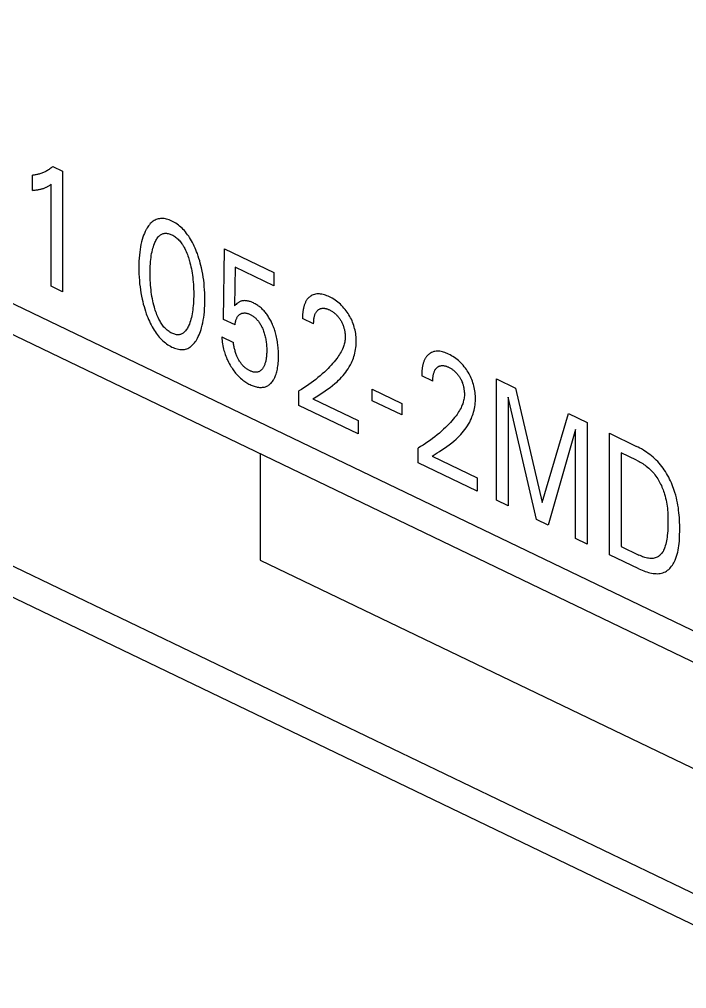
# Model space of a CAD drawing. Extents: x 0 to 420, y 0 to 297.
# Drawn here: x 188.78 to 196.41, y 116.95 to 128.03 of the extents above; entities that cross this region are included whole.
import ezdxf

# ---------------------------------------------------------------- set-up
doc = ezdxf.new("R2010")
doc.units = 0
doc.header["$LTSCALE"] = 23.1
doc.layers.add('40000_ISO', color=7, linetype='CONTINUOUS')

msp = doc.modelspace()

# ---------------------------------------------------------------- linework, layer by layer
at = {"layer": '40000_ISO', "color": 7, "linetype": 'CONTINUOUS'}
for p, q in [((151.239, 142.789), (204.65, 117.116)), ((151.446, 142.332), (204.857, 116.658)), ((210.089, 111.497), (156.678, 137.171)), ((156.884, 136.713), (210.296, 111.04)), ((189.021, 126.268), (189.01, 126.265)), ((189.031, 126.271), (189.021, 126.268)), ((189.041, 126.275), (189.031, 126.271)), ((189.051, 126.279), (189.041, 126.275)), ((189.06, 126.284), (189.051, 126.279)), ((189.07, 126.288), (189.06, 126.284)), ((189.079, 126.293), (189.07, 126.288)), ((189.089, 126.298), (189.079, 126.293)), ((189.098, 126.304), (189.089, 126.298)), ((189.108, 126.31), (189.098, 126.304)), ((189.117, 126.316), (189.108, 126.31)), ((189.126, 126.322), (189.117, 126.316)), ((189.135, 126.329), (189.126, 126.322)), ((189.143, 126.336), (189.135, 126.329)), ((189.152, 126.343), (189.143, 126.336)), ((189.16, 126.35), (189.152, 126.343)), ((189.16, 126.35), (189.271, 126.297)), ((189.271, 126.297), (189.271, 124.916)), ((188.935, 126.25), (188.926, 126.249)), ((188.926, 126.076), (188.926, 126.249)), ((188.945, 126.251), (188.935, 126.25)), ((188.955, 126.252), (188.945, 126.251)), ((188.964, 126.254), (188.955, 126.252)), ((188.974, 126.256), (188.964, 126.254)), ((188.983, 126.258), (188.974, 126.256)), ((188.992, 126.26), (188.983, 126.258)), ((189.001, 126.262), (188.992, 126.26)), ((189.01, 126.265), (189.001, 126.262)), ((188.926, 126.076), (188.936, 126.077)), ((188.936, 126.077), (188.946, 126.078)), ((188.946, 126.078), (188.956, 126.079)), ((188.956, 126.079), (188.966, 126.08)), ((188.966, 126.08), (188.976, 126.081)), ((188.976, 126.081), (188.986, 126.083)), ((188.986, 126.083), (188.995, 126.084)), ((188.995, 126.084), (189.003, 126.086)), ((189.003, 126.086), (189.012, 126.088)), ((189.012, 126.088), (189.021, 126.09)), ((189.021, 126.09), (189.029, 126.092)), ((189.029, 126.092), (189.038, 126.094)), ((189.038, 126.094), (189.045, 126.097)), ((189.045, 126.097), (189.053, 126.099)), ((189.053, 126.099), (189.06, 126.102)), ((189.06, 126.102), (189.067, 126.105)), ((189.067, 126.105), (189.074, 126.107)), ((189.074, 126.107), (189.081, 126.111)), ((189.081, 126.111), (189.087, 126.113)), ((189.087, 126.113), (189.093, 126.117)), ((189.093, 126.117), (189.099, 126.12)), ((189.099, 126.12), (189.106, 126.123)), ((189.106, 126.123), (189.113, 126.127)), ((189.113, 126.127), (189.119, 126.131)), ((189.119, 126.131), (189.126, 126.136)), ((189.126, 126.136), (189.133, 126.14)), ((189.133, 126.14), (189.14, 126.145)), ((189.14, 124.979), (189.14, 126.145)), ((190.296, 125.715), (190.285, 125.705)), ((190.308, 125.724), (190.296, 125.715)), ((190.318, 125.73), (190.308, 125.724)), ((190.329, 125.736), (190.318, 125.73)), ((190.341, 125.742), (190.329, 125.736)), ((190.353, 125.746), (190.341, 125.742)), ((190.365, 125.75), (190.353, 125.746)), ((190.378, 125.752), (190.365, 125.75)), ((190.391, 125.754), (190.378, 125.752)), ((190.405, 125.754), (190.391, 125.754)), ((190.418, 125.754), (190.405, 125.754)), ((190.432, 125.753), (190.418, 125.754)), ((190.447, 125.75), (190.432, 125.753)), ((190.461, 125.747), (190.447, 125.75)), ((190.476, 125.742), (190.461, 125.747)), ((190.491, 125.737), (190.476, 125.742)), ((190.506, 125.731), (190.491, 125.737)), ((190.521, 125.725), (190.506, 125.731)), ((190.536, 125.717), (190.521, 125.725)), ((190.551, 125.709), (190.536, 125.717)), ((190.216, 125.606), (190.206, 125.584)), ((190.227, 125.627), (190.216, 125.606)), ((190.23, 125.632), (190.227, 125.627)), ((190.238, 125.646), (190.23, 125.632)), ((190.246, 125.659), (190.238, 125.646)), ((190.255, 125.671), (190.246, 125.659)), ((190.264, 125.683), (190.255, 125.671)), ((190.274, 125.695), (190.264, 125.683)), ((190.285, 125.705), (190.274, 125.695)), ((190.566, 125.699), (190.551, 125.709)), ((190.58, 125.69), (190.566, 125.699)), ((190.595, 125.679), (190.58, 125.69)), ((190.609, 125.668), (190.595, 125.679)), ((190.623, 125.656), (190.609, 125.668)), ((190.637, 125.643), (190.623, 125.656)), ((190.651, 125.629), (190.637, 125.643)), ((190.664, 125.615), (190.651, 125.629)), ((190.677, 125.6), (190.664, 125.615)), ((190.689, 125.584), (190.677, 125.6)), ((190.182, 125.515), (190.174, 125.487)), ((190.189, 125.539), (190.182, 125.515)), ((190.197, 125.562), (190.189, 125.539)), ((190.206, 125.584), (190.197, 125.562)), ((190.326, 125.479), (190.332, 125.491)), ((190.332, 125.491), (190.337, 125.502)), ((190.337, 125.502), (190.344, 125.513)), ((190.344, 125.513), (190.35, 125.523)), ((190.35, 125.523), (190.357, 125.533)), ((190.357, 125.533), (190.365, 125.543)), ((190.365, 125.543), (190.373, 125.551)), ((190.373, 125.551), (190.379, 125.557)), ((190.379, 125.557), (190.385, 125.562)), ((190.385, 125.562), (190.392, 125.567)), ((190.392, 125.567), (190.399, 125.571)), ((190.399, 125.571), (190.407, 125.575)), ((190.407, 125.575), (190.414, 125.579)), ((190.414, 125.579), (190.422, 125.581)), ((190.422, 125.581), (190.431, 125.583)), ((190.431, 125.583), (190.439, 125.585)), ((190.439, 125.585), (190.449, 125.585)), ((190.449, 125.585), (190.458, 125.585)), ((190.458, 125.585), (190.468, 125.584)), ((190.468, 125.584), (190.479, 125.582)), ((190.479, 125.582), (190.489, 125.579)), ((190.489, 125.579), (190.5, 125.576)), ((190.5, 125.576), (190.51, 125.572)), ((190.51, 125.572), (190.521, 125.567)), ((190.521, 125.567), (190.531, 125.562)), ((190.531, 125.562), (190.542, 125.556)), ((190.542, 125.556), (190.553, 125.549)), ((190.553, 125.549), (190.563, 125.541)), ((190.563, 125.541), (190.573, 125.533)), ((190.573, 125.533), (190.583, 125.525)), ((190.583, 125.525), (190.593, 125.516)), ((190.593, 125.516), (190.602, 125.506)), ((190.602, 125.506), (190.611, 125.497)), ((190.611, 125.497), (190.619, 125.487)), ((190.701, 125.569), (190.689, 125.584)), ((190.713, 125.552), (190.701, 125.569)), ((190.724, 125.536), (190.713, 125.552)), ((190.734, 125.519), (190.724, 125.536)), ((190.746, 125.499), (190.734, 125.519)), ((190.757, 125.478), (190.746, 125.499)), ((190.157, 125.399), (190.153, 125.369)), ((190.162, 125.429), (190.157, 125.399)), ((190.167, 125.458), (190.162, 125.429)), ((190.174, 125.487), (190.167, 125.458)), ((190.294, 125.374), (190.298, 125.394)), ((190.298, 125.394), (190.303, 125.413)), ((190.303, 125.413), (190.309, 125.431)), ((190.309, 125.431), (190.315, 125.449)), ((190.315, 125.449), (190.321, 125.467)), ((190.321, 125.467), (190.326, 125.479)), ((190.619, 125.487), (190.627, 125.476)), ((190.627, 125.476), (190.635, 125.466)), ((190.635, 125.466), (190.642, 125.455)), ((190.642, 125.455), (190.649, 125.443)), ((190.649, 125.443), (190.656, 125.432)), ((190.656, 125.432), (190.662, 125.421)), ((190.662, 125.421), (190.669, 125.409)), ((190.669, 125.409), (190.677, 125.393)), ((190.677, 125.393), (190.684, 125.376)), ((190.767, 125.457), (190.757, 125.478)), ((190.777, 125.437), (190.767, 125.457)), ((190.787, 125.416), (190.777, 125.437)), ((190.796, 125.395), (190.787, 125.416)), ((190.804, 125.374), (190.796, 125.395)), ((191.113, 124.6), (191.121, 125.407)), ((191.121, 125.407), (191.689, 125.135)), ((190.146, 125.3), (190.144, 125.265)), ((190.149, 125.335), (190.146, 125.3)), ((190.153, 125.369), (190.149, 125.335)), ((190.277, 125.262), (190.279, 125.285)), ((190.279, 125.285), (190.282, 125.308)), ((190.282, 125.308), (190.285, 125.33)), ((190.285, 125.33), (190.289, 125.353)), ((190.289, 125.353), (190.294, 125.374)), ((190.684, 125.376), (190.691, 125.359)), ((190.691, 125.359), (190.698, 125.342)), ((190.698, 125.342), (190.704, 125.326)), ((190.704, 125.326), (190.71, 125.309)), ((190.71, 125.309), (190.715, 125.292)), ((190.715, 125.292), (190.72, 125.276)), ((190.72, 125.276), (190.722, 125.27)), ((190.722, 125.27), (190.728, 125.247)), ((190.812, 125.353), (190.804, 125.374)), ((190.821, 125.325), (190.812, 125.353)), ((190.83, 125.298), (190.821, 125.325)), ((190.839, 125.27), (190.83, 125.298)), ((190.846, 125.243), (190.839, 125.27)), ((190.144, 125.265), (190.143, 125.23)), ((190.143, 125.23), (190.143, 125.194)), ((190.143, 125.194), (190.143, 125.157)), ((190.143, 125.157), (190.144, 125.12)), ((190.271, 125.13), (190.272, 125.157)), ((190.272, 125.184), (190.273, 125.21)), ((190.272, 125.157), (190.272, 125.184)), ((190.273, 125.21), (190.275, 125.236)), ((190.275, 125.236), (190.277, 125.262)), ((190.728, 125.247), (190.734, 125.224)), ((190.734, 125.224), (190.739, 125.201)), ((190.739, 125.201), (190.744, 125.179)), ((190.744, 125.179), (190.748, 125.156)), ((190.748, 125.156), (190.752, 125.13)), ((190.853, 125.216), (190.846, 125.243)), ((190.86, 125.189), (190.853, 125.216)), ((190.868, 125.153), (190.86, 125.189)), ((191.244, 125.197), (191.237, 124.754)), ((191.689, 124.983), (191.244, 125.197)), ((190.144, 125.12), (190.146, 125.083)), ((190.146, 125.083), (190.149, 125.045)), ((190.272, 125.103), (190.271, 125.13)), ((190.272, 125.075), (190.272, 125.103)), ((190.273, 125.047), (190.272, 125.075)), ((190.275, 125.019), (190.273, 125.047)), ((190.752, 125.13), (190.756, 125.104)), ((190.756, 125.104), (190.759, 125.079)), ((190.759, 125.079), (190.762, 125.053)), ((190.762, 125.053), (190.765, 125.028)), ((190.874, 125.118), (190.868, 125.153)), ((190.88, 125.083), (190.874, 125.118)), ((190.885, 125.049), (190.88, 125.083)), ((190.889, 125.015), (190.885, 125.049)), ((191.689, 125.135), (191.689, 124.983)), ((189.271, 124.916), (189.14, 124.979)), ((190.149, 125.045), (190.152, 125.007)), ((190.152, 125.007), (190.156, 124.972)), ((190.156, 124.972), (190.161, 124.937)), ((190.161, 124.937), (190.167, 124.902)), ((190.277, 124.991), (190.275, 125.019)), ((190.279, 124.965), (190.277, 124.991)), ((190.282, 124.939), (190.279, 124.965)), ((190.285, 124.913), (190.282, 124.939)), ((190.765, 125.028), (190.767, 125)), ((190.767, 125), (190.768, 124.972)), ((190.768, 124.972), (190.769, 124.945)), ((190.769, 124.945), (190.77, 124.918)), ((190.892, 124.977), (190.889, 125.015)), ((190.895, 124.94), (190.892, 124.977)), ((190.897, 124.903), (190.895, 124.94)), ((190.167, 124.902), (190.173, 124.866)), ((190.173, 124.866), (190.181, 124.831)), ((190.181, 124.831), (190.187, 124.803)), ((190.289, 124.887), (190.285, 124.913)), ((190.293, 124.861), (190.289, 124.887)), ((190.298, 124.837), (190.293, 124.861)), ((190.303, 124.813), (190.298, 124.837)), ((190.769, 124.836), (190.768, 124.809)), ((190.77, 124.863), (190.769, 124.836)), ((190.77, 124.918), (190.77, 124.891)), ((190.77, 124.891), (190.77, 124.863)), ((190.898, 124.867), (190.897, 124.903)), ((190.899, 124.831), (190.898, 124.867)), ((190.898, 124.794), (190.899, 124.831)), ((192.066, 124.825), (192.062, 124.819)), ((192.07, 124.83), (192.066, 124.825)), ((192.074, 124.835), (192.07, 124.83)), ((192.079, 124.841), (192.074, 124.835)), ((192.084, 124.846), (192.079, 124.841)), ((192.089, 124.85), (192.084, 124.846)), ((192.094, 124.855), (192.089, 124.85)), ((192.099, 124.859), (192.094, 124.855)), ((192.104, 124.863), (192.099, 124.859)), ((192.11, 124.867), (192.104, 124.863)), ((192.115, 124.87), (192.11, 124.867)), ((192.127, 124.877), (192.115, 124.87)), ((192.139, 124.882), (192.127, 124.877)), ((192.152, 124.886), (192.139, 124.882)), ((192.165, 124.889), (192.152, 124.886)), ((192.179, 124.891), (192.165, 124.889)), ((192.193, 124.892), (192.179, 124.891)), ((192.208, 124.892), (192.193, 124.892)), ((192.223, 124.89), (192.208, 124.892)), ((192.238, 124.888), (192.223, 124.89)), ((192.252, 124.885), (192.238, 124.888)), ((192.266, 124.881), (192.252, 124.885)), ((192.28, 124.876), (192.266, 124.881)), ((192.294, 124.871), (192.28, 124.876)), ((192.309, 124.865), (192.294, 124.871)), ((192.323, 124.858), (192.309, 124.865)), ((192.339, 124.85), (192.323, 124.858)), ((192.356, 124.841), (192.339, 124.85)), ((192.373, 124.831), (192.356, 124.841)), ((192.389, 124.82), (192.373, 124.831)), ((190.187, 124.803), (190.194, 124.776)), ((190.194, 124.776), (190.202, 124.748)), ((190.202, 124.748), (190.21, 124.72)), ((190.21, 124.72), (190.219, 124.693)), ((190.308, 124.788), (190.303, 124.813)), ((190.314, 124.764), (190.308, 124.788)), ((190.321, 124.74), (190.314, 124.764)), ((190.326, 124.722), (190.321, 124.74)), ((190.331, 124.705), (190.326, 124.722)), ((190.762, 124.733), (190.76, 124.71)), ((190.765, 124.757), (190.762, 124.733)), ((190.767, 124.783), (190.765, 124.757)), ((190.768, 124.809), (190.767, 124.783)), ((190.893, 124.688), (190.895, 124.723)), ((190.895, 124.723), (190.897, 124.759)), ((190.897, 124.759), (190.898, 124.794)), ((191.246, 124.763), (191.237, 124.754)), ((191.255, 124.772), (191.246, 124.763)), ((191.264, 124.78), (191.255, 124.772)), ((191.273, 124.787), (191.264, 124.78)), ((191.278, 124.791), (191.273, 124.787)), ((191.283, 124.794), (191.278, 124.791)), ((191.289, 124.798), (191.283, 124.794)), ((191.295, 124.801), (191.289, 124.798)), ((191.301, 124.804), (191.295, 124.801)), ((191.308, 124.807), (191.301, 124.804)), ((191.315, 124.809), (191.308, 124.807)), ((191.322, 124.811), (191.315, 124.809)), ((191.329, 124.812), (191.322, 124.811)), ((191.336, 124.814), (191.329, 124.812)), ((191.345, 124.814), (191.336, 124.814)), ((191.354, 124.815), (191.345, 124.814)), ((191.363, 124.814), (191.354, 124.815)), ((191.372, 124.814), (191.363, 124.814)), ((191.382, 124.812), (191.372, 124.814)), ((191.391, 124.81), (191.382, 124.812)), ((191.4, 124.808), (191.391, 124.81)), ((191.409, 124.806), (191.4, 124.808)), ((191.418, 124.803), (191.409, 124.806)), ((191.427, 124.8), (191.418, 124.803)), ((191.436, 124.796), (191.427, 124.8)), ((191.445, 124.792), (191.436, 124.796)), ((191.454, 124.788), (191.445, 124.792)), ((191.464, 124.783), (191.454, 124.788)), ((191.474, 124.778), (191.464, 124.783)), ((191.484, 124.772), (191.474, 124.778)), ((191.493, 124.766), (191.484, 124.772)), ((191.503, 124.76), (191.493, 124.766)), ((191.513, 124.753), (191.503, 124.76)), ((191.522, 124.746), (191.513, 124.753)), ((191.532, 124.739), (191.522, 124.746)), ((191.541, 124.731), (191.532, 124.739)), ((191.55, 124.723), (191.541, 124.731)), ((191.558, 124.715), (191.55, 124.723)), ((191.567, 124.706), (191.558, 124.715)), ((192.023, 124.713), (192.022, 124.703)), ((192.025, 124.723), (192.023, 124.713)), ((192.027, 124.731), (192.025, 124.723)), ((192.029, 124.739), (192.027, 124.731)), ((192.031, 124.748), (192.029, 124.739)), ((192.033, 124.756), (192.031, 124.748)), ((192.036, 124.763), (192.033, 124.756)), ((192.038, 124.771), (192.036, 124.763)), ((192.041, 124.779), (192.038, 124.771)), ((192.044, 124.786), (192.041, 124.779)), ((192.048, 124.793), (192.044, 124.786)), ((192.051, 124.8), (192.048, 124.793)), ((192.055, 124.807), (192.051, 124.8)), ((192.058, 124.813), (192.055, 124.807)), ((192.062, 124.819), (192.058, 124.813)), ((192.2, 124.712), (192.204, 124.715)), ((192.204, 124.715), (192.209, 124.717)), ((192.209, 124.717), (192.214, 124.72)), ((192.214, 124.72), (192.218, 124.722)), ((192.218, 124.722), (192.223, 124.723)), ((192.223, 124.723), (192.229, 124.725)), ((192.229, 124.725), (192.234, 124.726)), ((192.234, 124.726), (192.24, 124.727)), ((192.24, 124.727), (192.246, 124.727)), ((192.246, 124.727), (192.253, 124.728)), ((192.253, 124.728), (192.259, 124.727)), ((192.259, 124.727), (192.266, 124.727)), ((192.266, 124.727), (192.272, 124.726)), ((192.272, 124.726), (192.278, 124.725)), ((192.278, 124.725), (192.285, 124.723)), ((192.285, 124.723), (192.291, 124.721)), ((192.291, 124.721), (192.297, 124.719)), ((192.297, 124.719), (192.304, 124.717)), ((192.304, 124.717), (192.31, 124.715)), ((192.31, 124.715), (192.316, 124.712)), ((192.405, 124.809), (192.389, 124.82)), ((192.42, 124.797), (192.405, 124.809)), ((192.435, 124.785), (192.42, 124.797)), ((192.449, 124.773), (192.435, 124.785)), ((192.463, 124.759), (192.449, 124.773)), ((192.477, 124.745), (192.463, 124.759)), ((192.49, 124.73), (192.477, 124.745)), ((192.503, 124.715), (192.49, 124.73)), ((192.515, 124.699), (192.503, 124.715)), ((190.219, 124.693), (190.228, 124.665)), ((190.228, 124.665), (190.236, 124.643)), ((190.236, 124.643), (190.245, 124.622)), ((190.245, 124.622), (190.253, 124.6)), ((190.337, 124.688), (190.331, 124.705)), ((190.343, 124.671), (190.337, 124.688)), ((190.349, 124.654), (190.343, 124.671)), ((190.356, 124.637), (190.349, 124.654)), ((190.364, 124.62), (190.356, 124.637)), ((190.372, 124.603), (190.364, 124.62)), ((190.378, 124.591), (190.372, 124.603)), ((190.739, 124.603), (190.733, 124.584)), ((190.744, 124.622), (190.739, 124.603)), ((190.748, 124.642), (190.744, 124.622)), ((190.752, 124.664), (190.748, 124.642)), ((190.756, 124.687), (190.752, 124.664)), ((190.76, 124.71), (190.756, 124.687)), ((190.88, 124.592), (190.885, 124.622)), ((190.885, 124.622), (190.889, 124.653)), ((190.889, 124.653), (190.893, 124.688)), ((191.256, 124.598), (191.259, 124.605)), ((191.259, 124.605), (191.262, 124.612)), ((191.262, 124.612), (191.265, 124.619)), ((191.265, 124.619), (191.269, 124.625)), ((191.269, 124.625), (191.272, 124.632)), ((191.272, 124.632), (191.276, 124.637)), ((191.276, 124.637), (191.281, 124.642)), ((191.281, 124.642), (191.285, 124.647)), ((191.285, 124.647), (191.29, 124.651)), ((191.29, 124.651), (191.295, 124.655)), ((191.295, 124.655), (191.301, 124.659)), ((191.301, 124.659), (191.306, 124.662)), ((191.306, 124.662), (191.311, 124.665)), ((191.311, 124.665), (191.316, 124.667)), ((191.316, 124.667), (191.322, 124.67)), ((191.322, 124.67), (191.328, 124.671)), ((191.328, 124.671), (191.334, 124.673)), ((191.334, 124.673), (191.34, 124.673)), ((191.34, 124.673), (191.346, 124.674)), ((191.346, 124.674), (191.353, 124.674)), ((191.353, 124.674), (191.359, 124.674)), ((191.359, 124.674), (191.366, 124.673)), ((191.366, 124.673), (191.372, 124.672)), ((191.372, 124.672), (191.379, 124.67)), ((191.379, 124.67), (191.386, 124.668)), ((191.386, 124.668), (191.393, 124.666)), ((191.393, 124.666), (191.401, 124.663)), ((191.401, 124.663), (191.408, 124.66)), ((191.408, 124.66), (191.415, 124.657)), ((191.415, 124.657), (191.423, 124.653)), ((191.423, 124.653), (191.43, 124.649)), ((191.43, 124.649), (191.437, 124.645)), ((191.437, 124.645), (191.445, 124.64)), ((191.445, 124.64), (191.452, 124.636)), ((191.452, 124.636), (191.459, 124.63)), ((191.459, 124.63), (191.466, 124.625)), ((191.466, 124.625), (191.473, 124.619)), ((191.473, 124.619), (191.48, 124.613)), ((191.48, 124.613), (191.486, 124.606)), ((191.486, 124.606), (191.492, 124.6)), ((191.575, 124.697), (191.567, 124.706)), ((191.583, 124.688), (191.575, 124.697)), ((191.591, 124.679), (191.583, 124.688)), ((191.599, 124.669), (191.591, 124.679)), ((191.606, 124.659), (191.599, 124.669)), ((191.613, 124.649), (191.606, 124.659)), ((191.621, 124.638), (191.613, 124.649)), ((191.628, 124.627), (191.621, 124.638)), ((191.635, 124.615), (191.628, 124.627)), ((191.642, 124.604), (191.635, 124.615)), ((191.648, 124.592), (191.642, 124.604)), ((192.016, 124.642), (192.015, 124.632)), ((192.015, 124.632), (192.015, 124.621)), ((192.015, 124.621), (192.015, 124.611)), ((192.142, 124.55), (192.015, 124.611)), ((192.017, 124.663), (192.016, 124.653)), ((192.016, 124.653), (192.016, 124.642)), ((192.018, 124.673), (192.017, 124.663)), ((192.019, 124.683), (192.018, 124.673)), ((192.02, 124.693), (192.019, 124.683)), ((192.022, 124.703), (192.02, 124.693)), ((192.145, 124.599), (192.146, 124.608)), ((192.146, 124.608), (192.148, 124.618)), ((192.148, 124.618), (192.149, 124.626)), ((192.149, 124.626), (192.151, 124.634)), ((192.151, 124.634), (192.153, 124.641)), ((192.153, 124.641), (192.156, 124.649)), ((192.156, 124.649), (192.158, 124.656)), ((192.158, 124.656), (192.161, 124.663)), ((192.161, 124.663), (192.164, 124.67)), ((192.164, 124.67), (192.168, 124.676)), ((192.168, 124.676), (192.171, 124.681)), ((192.171, 124.681), (192.175, 124.687)), ((192.175, 124.687), (192.179, 124.692)), ((192.179, 124.692), (192.183, 124.697)), ((192.183, 124.697), (192.187, 124.702)), ((192.187, 124.702), (192.192, 124.706)), ((192.192, 124.706), (192.196, 124.709)), ((192.196, 124.709), (192.2, 124.712)), ((192.316, 124.712), (192.323, 124.709)), ((192.323, 124.709), (192.33, 124.705)), ((192.33, 124.705), (192.337, 124.702)), ((192.337, 124.702), (192.344, 124.697)), ((192.344, 124.697), (192.351, 124.693)), ((192.351, 124.693), (192.358, 124.689)), ((192.358, 124.689), (192.365, 124.684)), ((192.365, 124.684), (192.372, 124.679)), ((192.372, 124.679), (192.379, 124.674)), ((192.379, 124.674), (192.385, 124.669)), ((192.385, 124.669), (192.391, 124.663)), ((192.391, 124.663), (192.397, 124.658)), ((192.397, 124.658), (192.403, 124.652)), ((192.403, 124.652), (192.409, 124.646)), ((192.409, 124.646), (192.415, 124.64)), ((192.415, 124.64), (192.42, 124.633)), ((192.42, 124.633), (192.426, 124.627)), ((192.426, 124.627), (192.431, 124.62)), ((192.431, 124.62), (192.436, 124.613)), ((192.436, 124.613), (192.441, 124.606)), ((192.441, 124.606), (192.446, 124.599)), ((192.526, 124.683), (192.515, 124.699)), ((192.537, 124.667), (192.526, 124.683)), ((192.547, 124.651), (192.537, 124.667)), ((192.557, 124.634), (192.547, 124.651)), ((192.566, 124.618), (192.557, 124.634)), ((192.574, 124.601), (192.566, 124.618)), ((190.253, 124.6), (190.263, 124.579)), ((190.263, 124.579), (190.273, 124.557)), ((190.273, 124.557), (190.283, 124.536)), ((190.283, 124.536), (190.295, 124.515)), ((190.295, 124.515), (190.307, 124.494)), ((190.307, 124.494), (190.317, 124.477)), ((190.385, 124.579), (190.378, 124.591)), ((190.392, 124.568), (190.385, 124.579)), ((190.399, 124.556), (190.392, 124.568)), ((190.406, 124.545), (190.399, 124.556)), ((190.414, 124.534), (190.406, 124.545)), ((190.422, 124.524), (190.414, 124.534)), ((190.43, 124.513), (190.422, 124.524)), ((190.439, 124.503), (190.43, 124.513)), ((190.448, 124.494), (190.439, 124.503)), ((190.458, 124.485), (190.448, 124.494)), ((190.699, 124.5), (190.692, 124.489)), ((190.705, 124.511), (190.699, 124.5)), ((190.711, 124.523), (190.705, 124.511)), ((190.716, 124.535), (190.711, 124.523)), ((190.721, 124.547), (190.716, 124.535)), ((190.727, 124.565), (190.721, 124.547)), ((190.733, 124.584), (190.727, 124.565)), ((190.854, 124.483), (190.861, 124.504)), ((190.861, 124.504), (190.868, 124.533)), ((190.868, 124.533), (190.875, 124.562)), ((190.875, 124.562), (190.88, 124.592)), ((191.244, 124.537), (191.113, 124.6)), ((191.244, 124.537), (191.245, 124.546)), ((191.245, 124.546), (191.246, 124.555)), ((191.246, 124.555), (191.248, 124.564)), ((191.248, 124.564), (191.249, 124.573)), ((191.249, 124.573), (191.251, 124.582)), ((191.251, 124.582), (191.254, 124.591)), ((191.254, 124.591), (191.256, 124.598)), ((191.492, 124.6), (191.498, 124.593)), ((191.498, 124.593), (191.504, 124.586)), ((191.504, 124.586), (191.51, 124.578)), ((191.51, 124.578), (191.516, 124.571)), ((191.516, 124.571), (191.521, 124.563)), ((191.521, 124.563), (191.527, 124.555)), ((191.527, 124.555), (191.532, 124.546)), ((191.532, 124.546), (191.537, 124.537)), ((191.537, 124.537), (191.542, 124.528)), ((191.542, 124.528), (191.547, 124.519)), ((191.547, 124.519), (191.551, 124.51)), ((191.551, 124.51), (191.556, 124.501)), ((191.556, 124.501), (191.56, 124.491)), ((191.56, 124.491), (191.565, 124.479)), ((191.655, 124.58), (191.648, 124.592)), ((191.66, 124.568), (191.655, 124.58)), ((191.666, 124.556), (191.66, 124.568)), ((191.671, 124.544), (191.666, 124.556)), ((191.677, 124.53), (191.671, 124.544)), ((191.683, 124.516), (191.677, 124.53)), ((191.688, 124.502), (191.683, 124.516)), ((191.693, 124.488), (191.688, 124.502)), ((192.142, 124.56), (192.143, 124.57)), ((192.142, 124.55), (192.142, 124.56)), ((192.143, 124.579), (192.144, 124.589)), ((192.143, 124.57), (192.143, 124.579)), ((192.144, 124.589), (192.145, 124.599)), ((192.446, 124.599), (192.451, 124.591)), ((192.451, 124.591), (192.456, 124.583)), ((192.456, 124.583), (192.46, 124.575)), ((192.46, 124.575), (192.465, 124.566)), ((192.465, 124.566), (192.469, 124.558)), ((192.469, 124.558), (192.473, 124.549)), ((192.473, 124.549), (192.477, 124.54)), ((192.477, 124.54), (192.48, 124.532)), ((192.48, 124.532), (192.483, 124.523)), ((192.483, 124.523), (192.486, 124.515)), ((192.486, 124.515), (192.488, 124.507)), ((192.488, 124.507), (192.49, 124.499)), ((192.49, 124.499), (192.492, 124.491)), ((192.582, 124.584), (192.574, 124.601)), ((192.589, 124.567), (192.582, 124.584)), ((192.596, 124.549), (192.589, 124.567)), ((192.602, 124.531), (192.596, 124.549)), ((192.608, 124.513), (192.602, 124.531)), ((192.612, 124.495), (192.608, 124.513)), ((192.617, 124.477), (192.612, 124.495)), ((190.317, 124.477), (190.328, 124.46)), ((190.328, 124.46), (190.34, 124.443)), ((190.34, 124.443), (190.352, 124.427)), ((190.352, 124.427), (190.364, 124.411)), ((190.364, 124.411), (190.377, 124.396)), ((190.377, 124.396), (190.39, 124.381)), ((190.39, 124.381), (190.404, 124.367)), ((190.468, 124.476), (190.458, 124.485)), ((190.478, 124.468), (190.468, 124.476)), ((190.489, 124.46), (190.478, 124.468)), ((190.499, 124.453), (190.489, 124.46)), ((190.51, 124.447), (190.499, 124.453)), ((190.521, 124.442), (190.51, 124.447)), ((190.531, 124.437), (190.521, 124.442)), ((190.542, 124.433), (190.531, 124.437)), ((190.553, 124.43), (190.542, 124.433)), ((190.563, 124.427), (190.553, 124.43)), ((190.573, 124.425), (190.563, 124.427)), ((190.583, 124.424), (190.573, 124.425)), ((190.593, 124.424), (190.583, 124.424)), ((190.603, 124.425), (190.593, 124.424)), ((190.611, 124.426), (190.603, 124.425)), ((190.62, 124.428), (190.611, 124.426)), ((190.628, 124.431), (190.62, 124.428)), ((190.635, 124.435), (190.628, 124.431)), ((190.643, 124.439), (190.635, 124.435)), ((190.65, 124.443), (190.643, 124.439)), ((190.657, 124.449), (190.65, 124.443)), ((190.663, 124.454), (190.657, 124.449)), ((190.669, 124.46), (190.663, 124.454)), ((190.677, 124.469), (190.669, 124.46)), ((190.685, 124.479), (190.677, 124.469)), ((190.692, 124.489), (190.685, 124.479)), ((190.805, 124.37), (190.813, 124.384)), ((190.813, 124.384), (190.823, 124.403)), ((190.823, 124.403), (190.831, 124.422)), ((190.831, 124.422), (190.84, 124.442)), ((190.84, 124.442), (190.847, 124.462)), ((190.847, 124.462), (190.854, 124.483)), ((191.091, 124.399), (191.225, 124.334)), ((191.091, 124.399), (191.093, 124.379)), ((191.565, 124.479), (191.57, 124.466)), ((191.57, 124.466), (191.574, 124.453)), ((191.574, 124.453), (191.578, 124.441)), ((191.578, 124.441), (191.582, 124.428)), ((191.582, 124.428), (191.585, 124.416)), ((191.585, 124.416), (191.589, 124.402)), ((191.589, 124.402), (191.592, 124.388)), ((191.592, 124.388), (191.595, 124.374)), ((191.698, 124.474), (191.693, 124.488)), ((191.702, 124.46), (191.698, 124.474)), ((191.706, 124.446), (191.702, 124.46)), ((191.71, 124.432), (191.706, 124.446)), ((191.714, 124.415), (191.71, 124.432)), ((191.718, 124.397), (191.714, 124.415)), ((191.722, 124.38), (191.718, 124.397)), ((192.492, 124.491), (192.494, 124.483)), ((192.494, 124.483), (192.496, 124.474)), ((192.496, 124.474), (192.498, 124.466)), ((192.498, 124.466), (192.499, 124.456)), ((192.499, 124.456), (192.501, 124.446)), ((192.501, 124.446), (192.502, 124.435)), ((192.502, 124.435), (192.503, 124.425)), ((192.503, 124.381), (192.502, 124.367)), ((192.503, 124.425), (192.503, 124.415)), ((192.503, 124.415), (192.503, 124.405)), ((192.503, 124.405), (192.503, 124.396)), ((192.503, 124.396), (192.503, 124.381)), ((192.62, 124.459), (192.617, 124.477)), ((192.624, 124.439), (192.62, 124.459)), ((192.626, 124.419), (192.624, 124.439)), ((192.628, 124.4), (192.626, 124.419)), ((192.63, 124.38), (192.628, 124.4)), ((192.63, 124.361), (192.63, 124.38)), ((190.404, 124.367), (190.418, 124.354)), ((190.418, 124.354), (190.432, 124.342)), ((190.432, 124.342), (190.446, 124.331)), ((190.446, 124.331), (190.461, 124.32)), ((190.461, 124.32), (190.476, 124.31)), ((190.476, 124.31), (190.491, 124.3)), ((190.491, 124.3), (190.506, 124.292)), ((190.506, 124.292), (190.521, 124.284)), ((190.521, 124.284), (190.536, 124.277)), ((190.536, 124.277), (190.551, 124.271)), ((190.551, 124.271), (190.566, 124.266)), ((190.702, 124.269), (190.714, 124.274)), ((190.714, 124.274), (190.725, 124.281)), ((190.725, 124.281), (190.735, 124.288)), ((190.735, 124.288), (190.747, 124.297)), ((190.747, 124.297), (190.758, 124.308)), ((190.758, 124.308), (190.769, 124.319)), ((190.769, 124.319), (190.779, 124.331)), ((190.779, 124.331), (190.788, 124.343)), ((190.788, 124.343), (190.797, 124.356)), ((190.797, 124.356), (190.805, 124.37)), ((191.093, 124.379), (191.095, 124.359)), ((191.095, 124.359), (191.097, 124.339)), ((191.097, 124.339), (191.101, 124.319)), ((191.101, 124.319), (191.104, 124.298)), ((191.104, 124.298), (191.109, 124.277)), ((191.109, 124.277), (191.113, 124.261)), ((191.226, 124.325), (191.225, 124.334)), ((191.227, 124.316), (191.226, 124.325)), ((191.229, 124.306), (191.227, 124.316)), ((191.23, 124.296), (191.229, 124.306)), ((191.232, 124.286), (191.23, 124.296)), ((191.235, 124.275), (191.232, 124.286)), ((191.237, 124.265), (191.235, 124.275)), ((191.595, 124.374), (191.597, 124.361)), ((191.597, 124.361), (191.599, 124.347)), ((191.599, 124.347), (191.601, 124.334)), ((191.601, 124.334), (191.603, 124.319)), ((191.603, 124.319), (191.604, 124.304)), ((191.604, 124.304), (191.605, 124.289)), ((191.605, 124.289), (191.606, 124.274)), ((191.606, 124.274), (191.606, 124.26)), ((191.725, 124.362), (191.722, 124.38)), ((191.728, 124.345), (191.725, 124.362)), ((191.73, 124.328), (191.728, 124.345)), ((191.733, 124.311), (191.73, 124.328)), ((191.734, 124.297), (191.733, 124.311)), ((191.735, 124.284), (191.734, 124.297)), ((191.737, 124.263), (191.735, 124.284)), ((192.48, 124.278), (192.472, 124.261)), ((192.484, 124.29), (192.48, 124.278)), ((192.488, 124.302), (192.484, 124.29)), ((192.492, 124.315), (192.488, 124.302)), ((192.495, 124.328), (192.492, 124.315)), ((192.498, 124.341), (192.495, 124.328)), ((192.5, 124.354), (192.498, 124.341)), ((192.502, 124.367), (192.5, 124.354)), ((192.623, 124.256), (192.626, 124.277)), ((192.626, 124.277), (192.628, 124.298)), ((192.628, 124.298), (192.63, 124.32)), ((192.63, 124.343), (192.63, 124.361)), ((192.63, 124.32), (192.63, 124.343)), ((190.566, 124.266), (190.581, 124.262)), ((190.581, 124.262), (190.596, 124.259)), ((190.596, 124.259), (190.61, 124.256)), ((190.61, 124.256), (190.624, 124.255)), ((190.624, 124.255), (190.638, 124.255)), ((190.638, 124.255), (190.652, 124.256)), ((190.652, 124.256), (190.665, 124.257)), ((190.665, 124.257), (190.678, 124.26)), ((190.678, 124.26), (190.69, 124.264)), ((190.69, 124.264), (190.702, 124.269)), ((191.113, 124.261), (191.117, 124.245)), ((191.117, 124.245), (191.121, 124.229)), ((191.121, 124.229), (191.126, 124.213)), ((191.126, 124.213), (191.132, 124.197)), ((191.132, 124.197), (191.138, 124.181)), ((191.138, 124.181), (191.144, 124.165)), ((191.144, 124.165), (191.151, 124.147)), ((191.24, 124.254), (191.237, 124.265)), ((191.243, 124.243), (191.24, 124.254)), ((191.246, 124.232), (191.243, 124.243)), ((191.249, 124.222), (191.246, 124.232)), ((191.253, 124.211), (191.249, 124.222)), ((191.257, 124.2), (191.253, 124.211)), ((191.261, 124.189), (191.257, 124.2)), ((191.264, 124.18), (191.261, 124.189)), ((191.268, 124.172), (191.264, 124.18)), ((191.272, 124.164), (191.268, 124.172)), ((191.275, 124.156), (191.272, 124.164)), ((191.601, 124.162), (191.6, 124.152)), ((191.602, 124.17), (191.601, 124.162)), ((191.603, 124.178), (191.602, 124.17)), ((191.604, 124.191), (191.603, 124.178)), ((191.605, 124.205), (191.604, 124.191)), ((191.606, 124.218), (191.605, 124.205)), ((191.606, 124.26), (191.606, 124.246)), ((191.606, 124.246), (191.606, 124.232)), ((191.606, 124.232), (191.606, 124.218)), ((191.739, 124.241), (191.737, 124.263)), ((191.74, 124.221), (191.739, 124.241)), ((191.739, 124.141), (191.74, 124.16)), ((191.74, 124.2), (191.74, 124.221)), ((191.74, 124.179), (191.74, 124.2)), ((191.74, 124.16), (191.74, 124.179)), ((192.419, 124.168), (192.408, 124.153)), ((192.429, 124.182), (192.419, 124.168)), ((192.438, 124.197), (192.429, 124.182)), ((192.448, 124.212), (192.438, 124.197)), ((192.456, 124.228), (192.448, 124.212)), ((192.465, 124.244), (192.456, 124.228)), ((192.472, 124.261), (192.465, 124.244)), ((192.597, 124.158), (192.604, 124.176)), ((192.604, 124.176), (192.61, 124.196)), ((192.61, 124.196), (192.615, 124.215)), ((192.615, 124.215), (192.619, 124.235)), ((192.619, 124.235), (192.623, 124.256)), ((193.426, 124.163), (193.422, 124.157)), ((193.43, 124.169), (193.426, 124.163)), ((193.434, 124.175), (193.43, 124.169)), ((193.438, 124.18), (193.434, 124.175)), ((193.443, 124.185), (193.438, 124.18)), ((193.448, 124.19), (193.443, 124.185)), ((193.452, 124.195), (193.448, 124.19)), ((193.457, 124.199), (193.452, 124.195)), ((193.463, 124.203), (193.457, 124.199)), ((193.468, 124.208), (193.463, 124.203)), ((193.473, 124.211), (193.468, 124.208)), ((193.479, 124.215), (193.473, 124.211)), ((193.491, 124.221), (193.479, 124.215)), ((193.503, 124.226), (193.491, 124.221)), ((193.516, 124.231), (193.503, 124.226)), ((193.529, 124.234), (193.516, 124.231)), ((193.543, 124.236), (193.529, 124.234)), ((193.557, 124.236), (193.543, 124.236)), ((193.572, 124.236), (193.557, 124.236)), ((193.587, 124.235), (193.572, 124.236)), ((193.602, 124.232), (193.587, 124.235)), ((193.616, 124.229), (193.602, 124.232)), ((193.63, 124.225), (193.616, 124.229)), ((193.644, 124.221), (193.63, 124.225)), ((193.658, 124.215), (193.644, 124.221)), ((193.672, 124.209), (193.658, 124.215)), ((193.687, 124.203), (193.672, 124.209)), ((193.703, 124.194), (193.687, 124.203)), ((193.72, 124.185), (193.703, 124.194)), ((193.736, 124.175), (193.72, 124.185)), ((193.753, 124.165), (193.736, 124.175)), ((193.769, 124.153), (193.753, 124.165)), ((191.151, 124.147), (191.159, 124.13)), ((191.159, 124.13), (191.168, 124.112)), ((191.168, 124.112), (191.177, 124.095)), ((191.177, 124.095), (191.186, 124.078)), ((191.186, 124.078), (191.196, 124.061)), ((191.196, 124.061), (191.205, 124.048)), ((191.205, 124.048), (191.213, 124.035)), ((191.28, 124.148), (191.275, 124.156)), ((191.284, 124.14), (191.28, 124.148)), ((191.288, 124.132), (191.284, 124.14)), ((191.293, 124.124), (191.288, 124.132)), ((191.298, 124.117), (191.293, 124.124)), ((191.303, 124.109), (191.298, 124.117)), ((191.308, 124.102), (191.303, 124.109)), ((191.313, 124.095), (191.308, 124.102)), ((191.319, 124.088), (191.313, 124.095)), ((191.324, 124.081), (191.319, 124.088)), ((191.33, 124.075), (191.324, 124.081)), ((191.336, 124.069), (191.33, 124.075)), ((191.342, 124.063), (191.336, 124.069)), ((191.348, 124.057), (191.342, 124.063)), ((191.355, 124.051), (191.348, 124.057)), ((191.361, 124.046), (191.355, 124.051)), ((191.565, 124.048), (191.56, 124.041)), ((191.569, 124.055), (191.565, 124.048)), ((191.573, 124.062), (191.569, 124.055)), ((191.576, 124.07), (191.573, 124.062)), ((191.58, 124.078), (191.576, 124.07)), ((191.583, 124.086), (191.58, 124.078)), ((191.586, 124.094), (191.583, 124.086)), ((191.589, 124.103), (191.586, 124.094)), ((191.591, 124.112), (191.589, 124.103)), ((191.594, 124.122), (191.591, 124.112)), ((191.596, 124.132), (191.594, 124.122)), ((191.598, 124.141), (191.596, 124.132)), ((191.6, 124.152), (191.598, 124.141)), ((191.728, 124.032), (191.731, 124.048)), ((191.731, 124.048), (191.733, 124.066)), ((191.733, 124.066), (191.736, 124.084)), ((191.736, 124.084), (191.737, 124.103)), ((191.737, 124.103), (191.739, 124.122)), ((191.739, 124.122), (191.739, 124.141)), ((192.325, 124.056), (192.308, 124.038)), ((192.343, 124.075), (192.325, 124.056)), ((192.36, 124.094), (192.343, 124.075)), ((192.376, 124.113), (192.36, 124.094)), ((192.393, 124.133), (192.376, 124.113)), ((192.408, 124.153), (192.393, 124.133)), ((192.538, 124.036), (192.551, 124.058)), ((192.551, 124.058), (192.564, 124.081)), ((192.564, 124.081), (192.575, 124.104)), ((192.575, 124.104), (192.583, 124.121)), ((192.583, 124.121), (192.591, 124.139)), ((192.591, 124.139), (192.597, 124.158)), ((193.385, 124.048), (193.384, 124.038)), ((193.387, 124.057), (193.385, 124.048)), ((193.389, 124.067), (193.387, 124.057)), ((193.391, 124.076), (193.389, 124.067)), ((193.393, 124.084), (193.391, 124.076)), ((193.395, 124.092), (193.393, 124.084)), ((193.397, 124.1), (193.395, 124.092)), ((193.4, 124.108), (193.397, 124.1)), ((193.402, 124.115), (193.4, 124.108)), ((193.405, 124.123), (193.402, 124.115)), ((193.408, 124.13), (193.405, 124.123)), ((193.411, 124.138), (193.408, 124.13)), ((193.415, 124.144), (193.411, 124.138)), ((193.419, 124.151), (193.415, 124.144)), ((193.422, 124.157), (193.419, 124.151)), ((193.551, 124.046), (193.556, 124.05)), ((193.556, 124.05), (193.56, 124.053)), ((193.56, 124.053), (193.564, 124.056)), ((193.564, 124.056), (193.568, 124.059)), ((193.568, 124.059), (193.573, 124.062)), ((193.573, 124.062), (193.577, 124.064)), ((193.577, 124.064), (193.582, 124.066)), ((193.582, 124.066), (193.587, 124.068)), ((193.587, 124.068), (193.592, 124.069)), ((193.592, 124.069), (193.598, 124.07)), ((193.598, 124.07), (193.604, 124.071)), ((193.604, 124.071), (193.61, 124.072)), ((193.61, 124.072), (193.617, 124.072)), ((193.617, 124.072), (193.623, 124.072)), ((193.623, 124.072), (193.629, 124.071)), ((193.629, 124.071), (193.636, 124.07)), ((193.636, 124.07), (193.642, 124.069)), ((193.642, 124.069), (193.648, 124.068)), ((193.648, 124.068), (193.655, 124.066)), ((193.655, 124.066), (193.661, 124.064)), ((193.661, 124.064), (193.667, 124.061)), ((193.667, 124.061), (193.674, 124.059)), ((193.674, 124.059), (193.68, 124.056)), ((193.68, 124.056), (193.687, 124.053)), ((193.687, 124.053), (193.694, 124.05)), ((193.694, 124.05), (193.701, 124.046)), ((193.784, 124.142), (193.769, 124.153)), ((193.799, 124.13), (193.784, 124.142)), ((193.813, 124.117), (193.799, 124.13)), ((193.827, 124.103), (193.813, 124.117)), ((193.841, 124.089), (193.827, 124.103)), ((193.854, 124.075), (193.841, 124.089)), ((193.866, 124.059), (193.854, 124.075)), ((193.879, 124.044), (193.866, 124.059)), ((191.213, 124.035), (191.222, 124.022)), ((191.222, 124.022), (191.231, 124.01)), ((191.231, 124.01), (191.24, 123.998)), ((191.24, 123.998), (191.25, 123.986)), ((191.25, 123.986), (191.26, 123.974)), ((191.26, 123.974), (191.271, 123.962)), ((191.271, 123.962), (191.283, 123.949)), ((191.283, 123.949), (191.295, 123.938)), ((191.295, 123.938), (191.307, 123.926)), ((191.368, 124.041), (191.361, 124.046)), ((191.374, 124.036), (191.368, 124.041)), ((191.381, 124.031), (191.374, 124.036)), ((191.388, 124.027), (191.381, 124.031)), ((191.395, 124.023), (191.388, 124.027)), ((191.402, 124.019), (191.395, 124.023)), ((191.408, 124.015), (191.402, 124.019)), ((191.415, 124.012), (191.408, 124.015)), ((191.422, 124.009), (191.415, 124.012)), ((191.428, 124.006), (191.422, 124.009)), ((191.435, 124.003), (191.428, 124.006)), ((191.442, 124.001), (191.435, 124.003)), ((191.448, 123.999), (191.442, 124.001)), ((191.455, 123.998), (191.448, 123.999)), ((191.461, 123.996), (191.455, 123.998)), ((191.467, 123.995), (191.461, 123.996)), ((191.473, 123.995), (191.467, 123.995)), ((191.479, 123.995), (191.473, 123.995)), ((191.485, 123.995), (191.479, 123.995)), ((191.491, 123.995), (191.485, 123.995)), ((191.496, 123.996), (191.491, 123.995)), ((191.502, 123.997), (191.496, 123.996)), ((191.507, 123.999), (191.502, 123.997)), ((191.512, 124), (191.507, 123.999)), ((191.517, 124.002), (191.512, 124)), ((191.522, 124.005), (191.517, 124.002)), ((191.527, 124.008), (191.522, 124.005)), ((191.532, 124.011), (191.527, 124.008)), ((191.536, 124.015), (191.532, 124.011)), ((191.541, 124.018), (191.536, 124.015)), ((191.545, 124.023), (191.541, 124.018)), ((191.549, 124.027), (191.545, 124.023)), ((191.553, 124.032), (191.549, 124.027)), ((191.557, 124.036), (191.553, 124.032)), ((191.56, 124.041), (191.557, 124.036)), ((191.697, 123.934), (191.703, 123.946)), ((191.703, 123.946), (191.708, 123.959)), ((191.708, 123.959), (191.713, 123.973)), ((191.713, 123.973), (191.717, 123.987)), ((191.717, 123.987), (191.721, 124.002)), ((191.721, 124.002), (191.725, 124.017)), ((191.725, 124.017), (191.728, 124.032)), ((192.217, 123.955), (192.192, 123.934)), ((192.242, 123.976), (192.217, 123.955)), ((192.266, 123.998), (192.242, 123.976)), ((192.289, 124.02), (192.266, 123.998)), ((192.308, 124.038), (192.289, 124.02)), ((192.445, 123.921), (192.462, 123.938)), ((192.462, 123.938), (192.479, 123.957)), ((192.479, 123.957), (192.494, 123.976)), ((192.494, 123.976), (192.51, 123.995)), ((192.51, 123.995), (192.524, 124.015)), ((192.524, 124.015), (192.538, 124.036)), ((193.38, 123.987), (193.379, 123.976)), ((193.379, 123.976), (193.379, 123.966)), ((193.379, 123.966), (193.379, 123.955)), ((193.506, 123.894), (193.379, 123.955)), ((193.381, 124.007), (193.38, 123.997)), ((193.38, 123.997), (193.38, 123.987)), ((193.382, 124.018), (193.381, 124.007)), ((193.383, 124.028), (193.382, 124.018)), ((193.384, 124.038), (193.383, 124.028)), ((193.508, 123.934), (193.509, 123.943)), ((193.509, 123.943), (193.51, 123.953)), ((193.51, 123.953), (193.512, 123.962)), ((193.512, 123.962), (193.513, 123.97)), ((193.513, 123.97), (193.515, 123.978)), ((193.515, 123.978), (193.517, 123.986)), ((193.517, 123.986), (193.52, 123.993)), ((193.52, 123.993), (193.522, 124)), ((193.522, 124), (193.525, 124.007)), ((193.525, 124.007), (193.528, 124.014)), ((193.528, 124.014), (193.531, 124.02)), ((193.531, 124.02), (193.535, 124.026)), ((193.535, 124.026), (193.539, 124.031)), ((193.539, 124.031), (193.542, 124.036)), ((193.542, 124.036), (193.547, 124.041)), ((193.547, 124.041), (193.551, 124.046)), ((193.701, 124.046), (193.708, 124.042)), ((193.708, 124.042), (193.715, 124.038)), ((193.715, 124.038), (193.722, 124.033)), ((193.722, 124.033), (193.729, 124.028)), ((193.729, 124.028), (193.736, 124.023)), ((193.736, 124.023), (193.742, 124.018)), ((193.742, 124.018), (193.749, 124.013)), ((193.749, 124.013), (193.755, 124.008)), ((193.755, 124.008), (193.761, 124.002)), ((193.761, 124.002), (193.767, 123.996)), ((193.767, 123.996), (193.773, 123.99)), ((193.773, 123.99), (193.779, 123.984)), ((193.779, 123.984), (193.784, 123.978)), ((193.784, 123.978), (193.79, 123.971)), ((193.79, 123.971), (193.795, 123.964)), ((193.795, 123.964), (193.8, 123.957)), ((193.8, 123.957), (193.805, 123.95)), ((193.805, 123.95), (193.81, 123.943)), ((193.81, 123.943), (193.814, 123.936)), ((193.89, 124.028), (193.879, 124.044)), ((193.901, 124.011), (193.89, 124.028)), ((193.911, 123.995), (193.901, 124.011)), ((193.921, 123.979), (193.911, 123.995)), ((193.93, 123.962), (193.921, 123.979)), ((193.938, 123.945), (193.93, 123.962)), ((193.946, 123.928), (193.938, 123.945)), ((191.307, 123.926), (191.32, 123.916)), ((191.32, 123.916), (191.333, 123.905)), ((191.333, 123.905), (191.344, 123.897)), ((191.344, 123.897), (191.356, 123.889)), ((191.356, 123.889), (191.368, 123.881)), ((191.368, 123.881), (191.379, 123.874)), ((191.379, 123.874), (191.391, 123.867)), ((191.391, 123.867), (191.403, 123.86)), ((191.403, 123.86), (191.415, 123.854)), ((191.415, 123.854), (191.427, 123.849)), ((191.427, 123.849), (191.439, 123.844)), ((191.439, 123.844), (191.451, 123.839)), ((191.451, 123.839), (191.463, 123.835)), ((191.463, 123.835), (191.475, 123.831)), ((191.475, 123.831), (191.487, 123.828)), ((191.487, 123.828), (191.498, 123.826)), ((191.569, 123.824), (191.579, 123.826)), ((191.579, 123.826), (191.59, 123.829)), ((191.59, 123.829), (191.599, 123.833)), ((191.599, 123.833), (191.608, 123.837)), ((191.608, 123.837), (191.617, 123.841)), ((191.617, 123.841), (191.625, 123.847)), ((191.625, 123.847), (191.633, 123.852)), ((191.633, 123.852), (191.641, 123.858)), ((191.641, 123.858), (191.648, 123.865)), ((191.648, 123.865), (191.655, 123.872)), ((191.655, 123.872), (191.664, 123.881)), ((191.664, 123.881), (191.671, 123.89)), ((191.671, 123.89), (191.678, 123.9)), ((191.678, 123.9), (191.685, 123.911)), ((191.685, 123.911), (191.691, 123.922)), ((191.691, 123.922), (191.697, 123.934)), ((192.06, 123.836), (192.032, 123.818)), ((192.087, 123.855), (192.06, 123.836)), ((192.114, 123.874), (192.087, 123.855)), ((192.14, 123.894), (192.114, 123.874)), ((192.167, 123.914), (192.14, 123.894)), ((192.192, 123.934), (192.167, 123.914)), ((192.331, 123.822), (192.358, 123.843)), ((192.358, 123.843), (192.384, 123.865)), ((192.384, 123.865), (192.41, 123.887)), ((192.41, 123.887), (192.428, 123.904)), ((192.428, 123.904), (192.445, 123.921)), ((193.506, 123.904), (193.507, 123.914)), ((193.506, 123.894), (193.506, 123.904)), ((193.507, 123.924), (193.508, 123.934)), ((193.507, 123.914), (193.507, 123.924)), ((193.814, 123.936), (193.819, 123.927)), ((193.819, 123.927), (193.824, 123.919)), ((193.824, 123.919), (193.829, 123.911)), ((193.829, 123.911), (193.833, 123.902)), ((193.833, 123.902), (193.837, 123.893)), ((193.837, 123.893), (193.84, 123.885)), ((193.84, 123.885), (193.844, 123.876)), ((193.844, 123.876), (193.847, 123.868)), ((193.847, 123.868), (193.849, 123.86)), ((193.849, 123.86), (193.852, 123.851)), ((193.852, 123.851), (193.854, 123.843)), ((193.854, 123.843), (193.856, 123.835)), ((193.856, 123.835), (193.858, 123.827)), ((193.858, 123.827), (193.86, 123.819)), ((193.953, 123.911), (193.946, 123.928)), ((193.96, 123.893), (193.953, 123.911)), ((193.966, 123.875), (193.96, 123.893)), ((193.971, 123.857), (193.966, 123.875)), ((193.976, 123.839), (193.971, 123.857)), ((193.98, 123.821), (193.976, 123.839)), ((194.234, 123.919), (194.451, 123.815)), ((194.234, 122.531), (194.234, 123.919)), ((191.498, 123.826), (191.51, 123.824)), ((191.51, 123.824), (191.522, 123.822)), ((191.522, 123.822), (191.534, 123.822)), ((191.534, 123.822), (191.546, 123.822)), ((191.546, 123.822), (191.557, 123.823)), ((191.557, 123.823), (191.569, 123.824)), ((192.004, 123.8), (191.975, 123.783)), ((191.975, 123.617), (191.975, 123.783)), ((192.032, 123.818), (192.004, 123.8)), ((192.135, 123.692), (192.191, 123.727)), ((192.191, 123.727), (192.219, 123.745)), ((192.219, 123.745), (192.248, 123.764)), ((192.248, 123.764), (192.276, 123.783)), ((192.276, 123.783), (192.303, 123.802)), ((192.303, 123.802), (192.331, 123.822)), ((192.814, 123.801), (193.152, 123.638)), ((192.814, 123.67), (192.814, 123.801)), ((193.86, 123.819), (193.861, 123.811)), ((193.861, 123.811), (193.863, 123.8)), ((193.863, 123.8), (193.864, 123.79)), ((193.864, 123.79), (193.866, 123.78)), ((193.867, 123.726), (193.865, 123.712)), ((193.866, 123.78), (193.866, 123.77)), ((193.866, 123.77), (193.867, 123.76)), ((193.867, 123.76), (193.867, 123.75)), ((193.867, 123.75), (193.867, 123.74)), ((193.867, 123.74), (193.867, 123.726)), ((193.984, 123.803), (193.98, 123.821)), ((193.987, 123.783), (193.984, 123.803)), ((193.99, 123.764), (193.987, 123.783)), ((193.992, 123.744), (193.99, 123.764)), ((193.993, 123.725), (193.992, 123.744)), ((193.994, 123.706), (193.993, 123.725)), ((194.451, 123.815), (194.759, 122.505)), ((192.651, 123.292), (191.975, 123.617)), ((192.135, 123.692), (192.651, 123.444)), ((193.152, 123.508), (192.814, 123.67)), ((193.152, 123.638), (193.152, 123.508)), ((193.836, 123.605), (193.829, 123.589)), ((193.843, 123.623), (193.836, 123.605)), ((193.848, 123.635), (193.843, 123.623)), ((193.852, 123.647), (193.848, 123.635)), ((193.855, 123.659), (193.852, 123.647)), ((193.859, 123.672), (193.855, 123.659)), ((193.861, 123.685), (193.859, 123.672)), ((193.864, 123.698), (193.861, 123.685)), ((193.865, 123.712), (193.864, 123.698)), ((193.987, 123.6), (193.99, 123.621)), ((193.99, 123.621), (193.992, 123.643)), ((193.992, 123.643), (193.994, 123.665)), ((193.994, 123.687), (193.994, 123.706)), ((193.994, 123.665), (193.994, 123.687)), ((194.368, 123.709), (194.368, 122.467)), ((194.691, 122.311), (194.368, 123.709)), ((193.772, 123.498), (193.756, 123.477)), ((193.783, 123.512), (193.772, 123.498)), ((193.793, 123.526), (193.783, 123.512)), ((193.802, 123.541), (193.793, 123.526)), ((193.811, 123.557), (193.802, 123.541)), ((193.82, 123.572), (193.811, 123.557)), ((193.829, 123.589), (193.82, 123.572)), ((193.954, 123.484), (193.961, 123.502)), ((193.961, 123.502), (193.968, 123.521)), ((193.968, 123.521), (193.973, 123.54)), ((193.973, 123.54), (193.979, 123.56)), ((193.979, 123.56), (193.983, 123.58)), ((193.983, 123.58), (193.987, 123.6)), ((194.759, 122.505), (195.057, 123.523)), ((195.057, 123.523), (195.274, 123.419)), ((192.651, 123.444), (192.651, 123.292)), ((193.671, 123.383), (193.653, 123.365)), ((193.689, 123.401), (193.671, 123.383)), ((193.707, 123.419), (193.689, 123.401)), ((193.724, 123.438), (193.707, 123.419)), ((193.74, 123.457), (193.724, 123.438)), ((193.756, 123.477), (193.74, 123.457)), ((193.902, 123.381), (193.915, 123.403)), ((193.915, 123.403), (193.928, 123.425)), ((193.928, 123.425), (193.939, 123.448)), ((193.939, 123.448), (193.947, 123.466)), ((193.947, 123.466), (193.954, 123.484)), ((195.274, 123.419), (195.274, 122.031)), ((193.556, 123.279), (193.53, 123.258)), ((193.581, 123.3), (193.556, 123.279)), ((193.606, 123.321), (193.581, 123.3)), ((193.63, 123.343), (193.606, 123.321)), ((193.653, 123.365), (193.63, 123.343)), ((193.809, 123.265), (193.826, 123.283)), ((193.826, 123.283), (193.843, 123.301)), ((193.843, 123.301), (193.858, 123.32)), ((193.858, 123.32), (193.874, 123.34)), ((193.874, 123.34), (193.888, 123.36)), ((193.888, 123.36), (193.902, 123.381)), ((195.14, 123.34), (194.826, 122.247)), ((195.14, 122.095), (195.14, 123.34)), ((195.528, 123.297), (195.838, 123.148)), ((195.528, 121.909), (195.528, 123.297)), ((193.396, 123.163), (193.367, 123.145)), ((193.424, 123.181), (193.396, 123.163)), ((193.451, 123.2), (193.424, 123.181)), ((193.478, 123.219), (193.451, 123.2)), ((193.504, 123.238), (193.478, 123.219)), ((193.53, 123.258), (193.504, 123.238)), ((193.667, 123.147), (193.695, 123.167)), ((193.695, 123.167), (193.722, 123.188)), ((193.722, 123.188), (193.748, 123.209)), ((193.748, 123.209), (193.774, 123.231)), ((193.774, 123.231), (193.792, 123.248)), ((193.792, 123.248), (193.809, 123.265)), ((191.53, 123.064), (191.53, 121.847)), ((193.367, 123.145), (193.339, 123.128)), ((193.339, 122.961), (193.339, 123.128)), ((193.499, 123.036), (193.555, 123.072)), ((193.555, 123.072), (193.583, 123.09)), ((193.583, 123.09), (193.611, 123.108)), ((193.611, 123.108), (193.639, 123.127)), ((193.639, 123.127), (193.667, 123.147)), ((195.838, 122.991), (195.662, 123.075)), ((195.662, 123.075), (195.662, 122.002)), ((195.857, 123.139), (195.838, 123.148)), ((195.876, 123.128), (195.857, 123.139)), ((195.895, 123.118), (195.876, 123.128)), ((195.915, 123.106), (195.895, 123.118)), ((195.934, 123.094), (195.915, 123.106)), ((195.953, 123.081), (195.934, 123.094)), ((195.972, 123.068), (195.953, 123.081)), ((195.991, 123.054), (195.972, 123.068)), ((196.009, 123.039), (195.991, 123.054)), ((194.014, 122.636), (193.339, 122.961)), ((193.499, 123.036), (194.014, 122.788)), ((195.838, 122.991), (195.852, 122.984)), ((195.852, 122.984), (195.866, 122.976)), ((195.866, 122.976), (195.88, 122.968)), ((195.88, 122.968), (195.894, 122.96)), ((195.894, 122.96), (195.908, 122.951)), ((195.908, 122.951), (195.922, 122.942)), ((195.922, 122.942), (195.936, 122.932)), ((196.027, 123.024), (196.009, 123.039)), ((196.045, 123.007), (196.027, 123.024)), ((196.063, 122.991), (196.045, 123.007)), ((196.08, 122.973), (196.063, 122.991)), ((196.096, 122.956), (196.08, 122.973)), ((196.112, 122.937), (196.096, 122.956)), ((195.936, 122.932), (195.949, 122.921)), ((195.949, 122.921), (195.963, 122.911)), ((195.963, 122.911), (195.976, 122.899)), ((195.976, 122.899), (195.989, 122.887)), ((195.989, 122.887), (196.002, 122.875)), ((196.002, 122.875), (196.014, 122.863)), ((196.014, 122.863), (196.026, 122.849)), ((196.026, 122.849), (196.038, 122.836)), ((196.038, 122.836), (196.048, 122.822)), ((196.127, 122.918), (196.112, 122.937)), ((196.141, 122.899), (196.127, 122.918)), ((196.155, 122.879), (196.141, 122.899)), ((196.168, 122.859), (196.155, 122.879)), ((196.181, 122.838), (196.168, 122.859)), ((196.193, 122.817), (196.181, 122.838)), ((194.014, 122.788), (194.014, 122.636)), ((196.048, 122.822), (196.059, 122.808)), ((196.059, 122.808), (196.069, 122.793)), ((196.069, 122.793), (196.079, 122.778)), ((196.079, 122.778), (196.088, 122.763)), ((196.088, 122.763), (196.097, 122.747)), ((196.097, 122.747), (196.105, 122.731)), ((196.105, 122.731), (196.113, 122.715)), ((196.205, 122.796), (196.193, 122.817)), ((196.215, 122.774), (196.205, 122.796)), ((196.226, 122.752), (196.215, 122.774)), ((196.236, 122.73), (196.226, 122.752)), ((196.245, 122.708), (196.236, 122.73)), ((196.113, 122.715), (196.121, 122.699)), ((196.121, 122.699), (196.128, 122.683)), ((196.128, 122.683), (196.134, 122.667)), ((196.134, 122.667), (196.141, 122.65)), ((196.141, 122.65), (196.147, 122.634)), ((196.147, 122.634), (196.152, 122.618)), ((196.152, 122.618), (196.157, 122.602)), ((196.254, 122.686), (196.245, 122.708)), ((196.262, 122.664), (196.254, 122.686)), ((196.269, 122.642), (196.262, 122.664)), ((196.276, 122.62), (196.269, 122.642)), ((196.285, 122.59), (196.276, 122.62)), ((194.368, 122.467), (194.234, 122.531)), ((196.157, 122.602), (196.164, 122.578)), ((196.164, 122.578), (196.17, 122.554)), ((196.17, 122.554), (196.175, 122.531)), ((196.175, 122.531), (196.18, 122.508)), ((196.18, 122.508), (196.184, 122.485)), ((196.293, 122.561), (196.285, 122.59)), ((196.3, 122.532), (196.293, 122.561)), ((196.306, 122.503), (196.3, 122.532)), ((196.311, 122.474), (196.306, 122.503)), ((196.184, 122.485), (196.187, 122.463)), ((196.187, 122.463), (196.19, 122.44)), ((196.19, 122.44), (196.192, 122.418)), ((196.192, 122.418), (196.194, 122.396)), ((196.194, 122.396), (196.195, 122.374)), ((196.316, 122.445), (196.311, 122.474)), ((196.319, 122.417), (196.316, 122.445)), ((196.323, 122.389), (196.319, 122.417)), ((196.325, 122.361), (196.323, 122.389)), ((194.826, 122.247), (194.691, 122.311)), ((196.195, 122.374), (196.196, 122.352)), ((196.196, 122.352), (196.197, 122.331)), ((196.197, 122.331), (196.197, 122.309)), ((196.197, 122.309), (196.197, 122.288)), ((196.197, 122.288), (196.197, 122.261)), ((196.327, 122.333), (196.325, 122.361)), ((196.329, 122.306), (196.327, 122.333)), ((196.33, 122.278), (196.329, 122.306)), ((196.331, 122.251), (196.33, 122.278)), ((196.194, 122.181), (196.192, 122.155)), ((196.195, 122.207), (196.194, 122.181)), ((196.196, 122.234), (196.195, 122.207)), ((196.197, 122.261), (196.196, 122.234)), ((196.33, 122.143), (196.331, 122.17)), ((196.331, 122.224), (196.331, 122.251)), ((196.331, 122.197), (196.331, 122.224)), ((196.331, 122.17), (196.331, 122.197)), ((195.274, 122.031), (195.14, 122.095)), ((196.18, 122.068), (196.176, 122.048)), ((196.184, 122.088), (196.18, 122.068)), ((196.187, 122.109), (196.184, 122.088)), ((196.189, 122.13), (196.187, 122.109)), ((196.192, 122.155), (196.189, 122.13)), ((196.324, 122.037), (196.327, 122.063)), ((196.327, 122.063), (196.328, 122.089)), ((196.328, 122.089), (196.33, 122.116)), ((196.33, 122.116), (196.33, 122.143)), ((195.662, 122.002), (195.865, 121.904)), ((196.141, 121.947), (196.134, 121.936)), ((196.147, 121.959), (196.141, 121.947)), ((196.152, 121.971), (196.147, 121.959)), ((196.157, 121.983), (196.152, 121.971)), ((196.162, 121.996), (196.157, 121.983)), ((196.166, 122.009), (196.162, 121.996)), ((196.171, 122.028), (196.166, 122.009)), ((196.176, 122.048), (196.171, 122.028)), ((196.309, 121.937), (196.314, 121.962)), ((196.314, 121.962), (196.318, 121.986)), ((196.318, 121.986), (196.321, 122.011)), ((196.321, 122.011), (196.324, 122.037)), ((191.53, 121.847), (207.668, 114.09)), ((195.864, 121.747), (195.528, 121.909)), ((195.879, 121.898), (195.865, 121.904)), ((195.893, 121.892), (195.879, 121.898)), ((195.907, 121.886), (195.893, 121.892)), ((195.921, 121.881), (195.907, 121.886)), ((195.934, 121.877), (195.921, 121.881)), ((195.948, 121.873), (195.934, 121.877)), ((195.962, 121.87), (195.948, 121.873)), ((195.975, 121.868), (195.962, 121.87)), ((195.989, 121.866), (195.975, 121.868)), ((196.002, 121.866), (195.989, 121.866)), ((196.015, 121.866), (196.002, 121.866)), ((196.027, 121.867), (196.015, 121.866)), ((196.039, 121.869), (196.027, 121.867)), ((196.051, 121.871), (196.039, 121.869)), ((196.062, 121.875), (196.051, 121.871)), ((196.072, 121.879), (196.062, 121.875)), ((196.081, 121.884), (196.072, 121.879)), ((196.09, 121.89), (196.081, 121.884)), ((196.098, 121.896), (196.09, 121.89)), ((196.106, 121.902), (196.098, 121.896)), ((196.113, 121.91), (196.106, 121.902)), ((196.12, 121.918), (196.113, 121.91)), ((196.127, 121.926), (196.12, 121.918)), ((196.134, 121.936), (196.127, 121.926)), ((196.264, 121.817), (196.272, 121.832)), ((196.272, 121.832), (196.279, 121.847)), ((196.279, 121.847), (196.288, 121.869)), ((196.288, 121.869), (196.296, 121.891)), ((196.296, 121.891), (196.303, 121.914)), ((196.303, 121.914), (196.309, 121.937)), ((195.864, 121.747), (195.882, 121.739)), ((195.882, 121.739), (195.901, 121.731)), ((195.901, 121.731), (195.919, 121.724)), ((195.919, 121.724), (195.937, 121.717)), ((196.167, 121.714), (196.181, 121.722)), ((196.181, 121.722), (196.193, 121.731)), ((196.193, 121.731), (196.205, 121.741)), ((196.205, 121.741), (196.217, 121.752)), ((196.217, 121.752), (196.227, 121.763)), ((196.227, 121.763), (196.237, 121.776)), ((196.237, 121.776), (196.247, 121.789)), ((196.247, 121.789), (196.256, 121.803)), ((196.256, 121.803), (196.264, 121.817)), ((195.937, 121.717), (195.955, 121.711)), ((195.955, 121.711), (195.973, 121.706)), ((195.973, 121.706), (195.991, 121.701)), ((195.991, 121.701), (196.009, 121.698)), ((196.009, 121.698), (196.026, 121.695)), ((196.026, 121.695), (196.044, 121.693)), ((196.044, 121.693), (196.06, 121.692)), ((196.06, 121.692), (196.077, 121.691)), ((196.077, 121.691), (196.093, 121.692)), ((196.093, 121.692), (196.109, 121.694)), ((196.109, 121.694), (196.124, 121.697)), ((196.124, 121.697), (196.139, 121.702)), ((196.139, 121.702), (196.153, 121.708)), ((196.153, 121.708), (196.167, 121.714))]:
    msp.add_line(p, q, dxfattribs=at)

doc.saveas('drawing.dxf')
